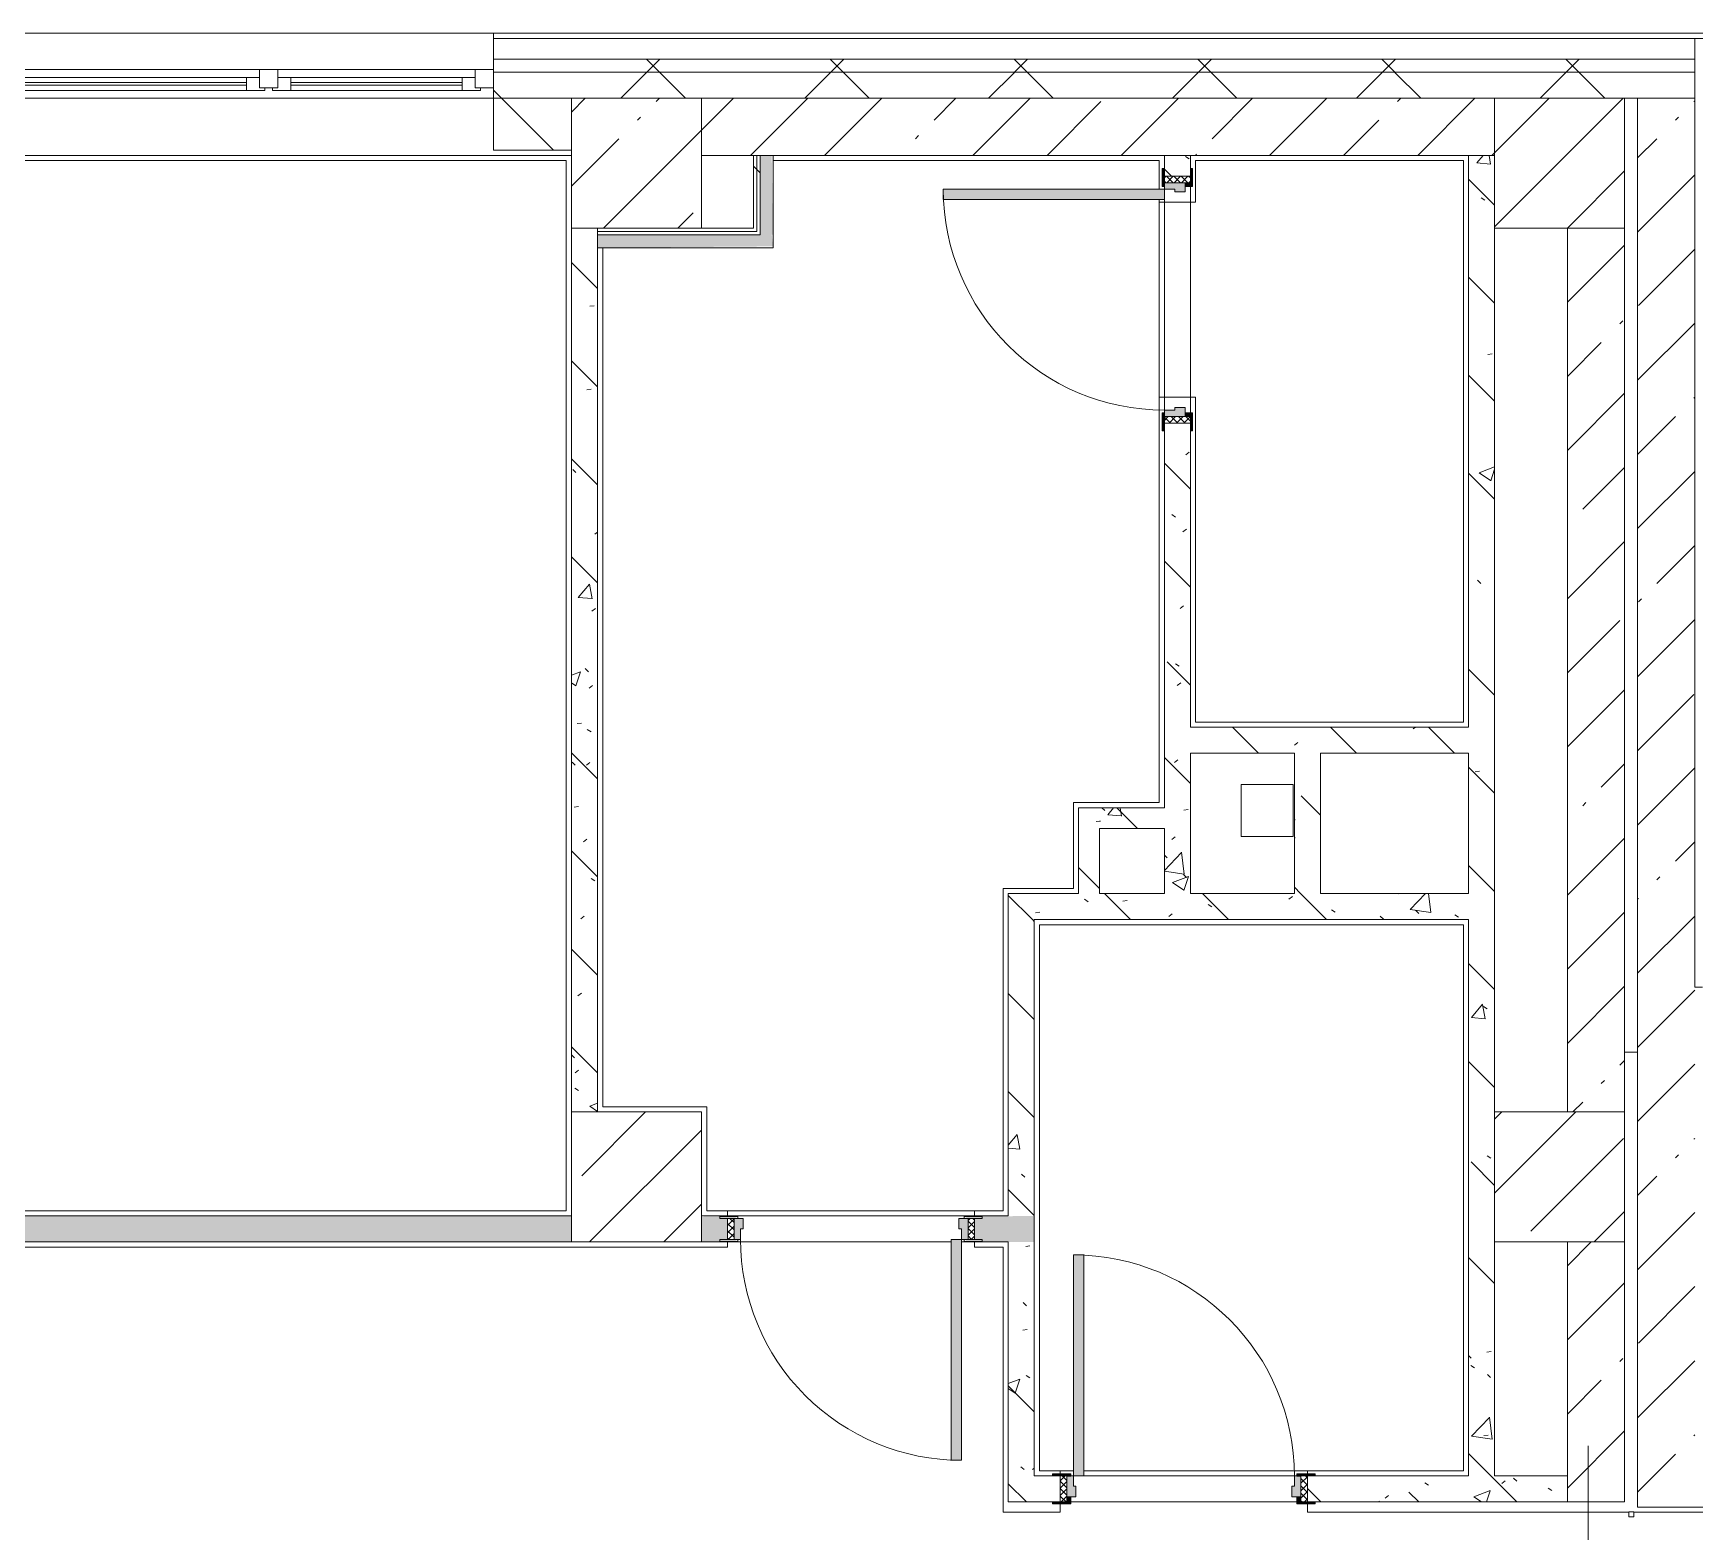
# Model space of a CAD drawing. Header units: millimetres. Extents: x -3708 to 187246, y -8553 to 29000.
# Drawn here: x 138816 to 145206, y 21585 to 27350 of the extents above; entities that cross this region are included whole.
import ezdxf

# ---------------------------------------------------------------- set-up
doc = ezdxf.new("R2010")
doc.units = ezdxf.units.MM
for name, color, linetype, lineweight, true_color in [('A-DOOR-4', 7, 'Continuous', 5, 0xaaaaaa), ('A-DOOR-5', 7, 'Continuous', 5, 0xe2e2e2), ('A-DOOR-FRAM-3', 7, 'Continuous', 5, 0xe2e2e2), ('A-DOOR-FRAM-4', 7, 'Continuous', 5, 0xaaaaaa), ('A-FLOR-1', 7, 'Continuous', 5, 0xaaaaaa), ('I-WALL-1', 7, 'Continuous', 5, 0xe7e7e7), ('I-WALL-5', 7, 'Continuous', 5, 0x787878)]:
    doc.layers.add(name, color=color, linetype=linetype, lineweight=lineweight, true_color=true_color)
for name, color, linetype, lineweight in [('A-GLAZ-2', 7, 'Continuous', 5), ('A-WALL', 7, 'Continuous', 9), ('A-WALL-2', 7, 'Continuous', 5), ('I-WALL-3', 7, 'Continuous', 5), ('S-COLS-2', 7, 'Continuous', 5), ('Оси', 7, 'Continuous', 9)]:
    doc.layers.add(name, color=color, linetype=linetype, lineweight=lineweight)
pattern_1 = [(45, (60236.27, 0), (-285.1231, 285.1231), []), (45, (60521.4, 0), (-285.1231, 285.1231), [504.031, -100.806, 16.764, -84.042])]
pattern_2 = [(135, (1826.41, 114.685), (-14.14214, -14.14214), []), (225, (1826.41, 114.685), (14.14214, -14.14214), [])]
pattern_3 = [(45, (-296.384, 114.685), (-14.1421, 14.1421), []), (135, (-296.384, 114.685), (-14.1421, -14.1421), [])]
pattern_4 = [(135, (60236.3, 0), (-377.1708, -377.1708), [533.4, -88.9, 17.78, -88.9]), (135, (60236.3, 376.94), (-377.1708, -377.1708), []), (50, (60236.27, 0), (637.6445, -55.7866), [66.675, -733.425]), (355, (60236.3, 0), (-123.3494, 668.699), [53.34, -586.74]), (100.451, (60289.4, -4.65), (514.299, 612.908), [56.665, -623.315]), (46.184, (60236.3, 177.8), (948.7764, -147.15), [100.012, -1100.137]), (96.636, (60315.3, 165.5), (830.909, 865.997), [84.998, -934.973]), (351.184, (60236.3, 177.8), (830.918, 865.988), [80.01, -880.11]), (21, (60325.17, 133.35), (530.6506, -357.9283), [66.675, -733.425]), (326, (60325.2, 133.35), (216.308, 644.6585), [53.34, -586.74]), (71.451, (60369.4, 103.5), (746.9596, 286.7243), [56.665, -623.315]), (37.5, (60236.27, 0), (10.81053, 295.9426), [16.764, -562.864, 16.764, -578.866, -588.962]), (37.5, (60236.27, 0), (10.81053, 295.9426), [-1175.258, 16.764, -572.198]), (7.5, (60236.27, 0), (233.8692, 350.6318), [16.764, -322.834, 16.764, -549.529, -224.472]), (7.5, (60236.27, 0), (233.8692, 350.6318), [-905.891, 16.764, -207.708]), (327.5, (60038.03, 0), (474.5678, -20.0513), [16.764, -205.486, 16.764, -676.656, -920.115]), (327.5, (60038.03, 0), (474.5678, -20.0513), [-915.67, 16.764, -903.351]), (317.5, (59949.13, 0), (518.4522, 88.9934), [16.764, -272.161, 16.764, -443.738, -653.415]), (317.5, (59949.13, 0), (518.4522, 88.9934), [-749.427, 16.764, -636.651])]
pattern_5 = [(45, (60236.27, 0), (-353.5534, 353.5534), []), (135, (60236.27, 0), (-353.5534, -353.5534), [])]
pattern_6 = [(45, (60236.3, 0), (-530.33, 530.33), []), (135, (60236.3, 0), (-530.33, -530.33), [])]

# ---------------------------------------------------------------- blocks, each defined once
blk = doc.blocks.new('BSC_Колонна _Прямоугольная - 500х500-23287078-1_7_1_птичка')
at = {"layer": 'S-COLS-2'}
h = blk.add_hatch(dxfattribs=at)
h.set_pattern_fill('FP_113', color=256, style=0, pattern_type=2)
h.set_pattern_definition([(45, (-84450, -22950), (-285.1231, 285.1231), []), (45, (-84164.88, -22950), (-285.1231, 285.1231), [504.031, -100.806, 16.764, -84.042])])
h.paths.add_polyline_path([(-250, -250), (250, -250), (250, 250), (-250, 250), (-250, 49.6)])
for p, q in [((250, 250), (-250, 250)), ((-250, 250), (-250, -250)), ((250, -250), (250, 250)), ((-250, -250), (250, -250))]:
    blk.add_line(p, q, dxfattribs=at)
blk = doc.blocks.new('110_Дверь_СКБ_1Ст_Внутренняя1 - Д-9_ ДОО_Дв_950x2100h_Цеха_ ПУИ_ Помещение персонала_ Моечные_ Тамбур-18976848-1_7_1_птичка')
at = {"layer": 'A-DOOR-4'}
h = blk.add_hatch(dxfattribs=at)
h.set_pattern_fill('FP_129', color=256, style=0, pattern_type=2)
h.set_pattern_definition(pattern_2)
h.paths.add_polyline_path([(462.5, 40), (462.5, -40), (487.5, -40), (487.5, 40)])
at = {"layer": 'A-DOOR-5'}
h = blk.add_hatch(color=256, dxfattribs=at)
h.paths.add_polyline_path([(517.5, 48), (447.5, 48), (462.5, 40), (517.5, 41.1)])
h.paths.add_polyline_path([(-437.5, 48), (-492.5, 48), (-492.5, 40), (-437.5, 40), (-422.5, 48)])
h = blk.add_hatch(color=256, dxfattribs=at)
h.paths.add_polyline_path([(437.5, 40), (437.5, 0), (427.5, 0), (427.5, -40), (462.5, -40), (462.5, 40), (447.5, 40)])
h.paths.add_polyline_path([(-422.5, 40), (-437.5, 40), (-437.5, -40), (-402.5, -40), (-402.5, 0), (-412.5, 0), (-412.5, 40)])
h = blk.add_hatch(color=256, dxfattribs=at)
h.paths.add_polyline_path([(462.5, -40), (447.5, -48), (517.5, -48), (512.3, -40), (487.5, -40)])
h.paths.add_polyline_path([(-437.5, -40), (-492.5, -40), (-492.5, -48), (-422.5, -48)])
at = {"layer": 'A-DOOR-FRAM-3'}
blk.add_hatch(color=256, dxfattribs=at).paths.add_polyline_path([(-372.5, 890), (-412.5, 890), (-412.5, 40), (-372.5, 40), (-372.5, 750.9)])
at = {"layer": 'A-DOOR-FRAM-4'}
h = blk.add_hatch(dxfattribs=at)
h.set_pattern_fill('FP_130', color=256, style=0, pattern_type=2)
h.set_pattern_definition(pattern_3)
h.paths.add_polyline_path([(-462.5, 40), (-462.5, -40), (-437.5, -40), (-437.5, 40)])
at = {"layer": 'A-DOOR-4'}
for p, q in [((-412.5, 890), (-412.5, 40)), ((-372.5, 890), (-412.5, 890)), ((-372.5, 40), (-372.5, 890)), ((-422.5, 48), (-492.5, 48)), ((-492.5, 48), (-492.5, 40)), ((-492.5, 40), (-437.5, 40)), ((-437.5, 40), (-422.5, 40)), ((-422.5, 40), (-422.5, 48)), ((-412.5, 40), (-372.5, 40)), ((517.5, 48), (447.5, 48)), ((447.5, 48), (447.5, 40)), ((447.5, 40), (462.5, 40)), ((462.5, 40), (517.5, 40)), ((517.5, 40), (517.5, 48)), ((-492.5, -40), (-492.5, -48)), ((-437.5, -40), (-492.5, -40)), ((-492.5, -48), (-422.5, -48)), ((-422.5, -40), (-437.5, -40)), ((-422.5, -48), (-422.5, -40)), ((462.5, -40), (447.5, -40)), ((447.5, -40), (447.5, -48)), ((447.5, -48), (517.5, -48)), ((517.5, -40), (462.5, -40)), ((517.5, -48), (517.5, -40))]:
    blk.add_line(p, q, dxfattribs=at)
blk.add_arc((-412.5, 40), 850, 360, 90, dxfattribs=at)
at = {"layer": 'A-DOOR-FRAM-4'}
for p, q in [((-437.5, 40), (-462.5, 40)), ((-462.5, 40), (-462.5, -40)), ((-412.5, 40), (-437.5, 40)), ((-437.5, 40), (-437.5, -40)), ((-437.5, -40), (-437.5, 40)), ((-412.5, 0), (-412.5, 40)), ((-402.5, 0), (-412.5, 0)), ((-402.5, -40), (-402.5, 0)), ((437.5, 0), (427.5, 0)), ((427.5, 0), (427.5, -40)), ((437.5, 40), (437.5, 0)), ((462.5, 40), (437.5, 40)), ((462.5, -40), (462.5, 40)), ((487.5, 40), (462.5, 40)), ((462.5, 40), (462.5, -40)), ((487.5, -40), (487.5, 40)), ((-462.5, -40), (-437.5, -40)), ((-437.5, -40), (-402.5, -40)), ((427.5, -40), (462.5, -40)), ((462.5, -40), (487.5, -40))]:
    blk.add_line(p, q, dxfattribs=at)
blk = doc.blocks.new('110_Дверь_СКБ_1Ст_Внутренняя1 - Д-7_п__950x2100h_Туалет-32105350-1_7_1_птичка')
at = {"layer": 'A-DOOR-4'}
h = blk.add_hatch(dxfattribs=at)
h.set_pattern_fill('FP_129', color=256, style=0, pattern_type=2)
h.set_pattern_definition(pattern_2)
h.paths.add_polyline_path([(463.3, -50), (487.5, -50), (487.5, 50), (462.5, 50), (462.5, -50)])
at = {"layer": 'A-DOOR-5'}
h = blk.add_hatch(color=256, dxfattribs=at)
h.paths.add_polyline_path([(451.3, -30), (462.5, -30), (462.5, 50), (437.5, 50), (437.5, 10), (427.5, 10), (427.5, -30), (437.5, -30)])
h.paths.add_polyline_path([(-437.5, -30), (-402.5, -30), (-402.5, 10), (-412.5, 10), (-412.5, 50), (-437.5, 50)])
at = {"layer": 'A-DOOR-FRAM-3'}
for points in [[(-372.5, 50), (-372.5, 900), (-412.5, 900), (-412.5, 50)], [(-437.5, 50), (-422.5, 50), (-422.5, 58), (-492.5, 58), (-492.5, 50), (-462.5, 50)], [(517.5, 50), (517.5, 58), (447.5, 58), (447.5, 50), (492.2, 50)], [(-492.5, -58), (-422.5, -58), (-422.5, -50), (-492.5, -50)], [(-422.5, -50), (-422.5, -30), (-437.5, -30), (-437.5, -50)], [(462.5, -50), (462.5, -30), (447.5, -30), (447.5, -50)], [(488.6, -58), (517.5, -58), (517.5, -50), (447.5, -50), (447.5, -58), (487.5, -58)]]:
    blk.add_hatch(color=256, dxfattribs=at).paths.add_polyline_path(points)
at = {"layer": 'A-DOOR-FRAM-4'}
h = blk.add_hatch(dxfattribs=at)
h.set_pattern_fill('FP_130', color=256, style=0, pattern_type=2)
h.set_pattern_definition(pattern_3)
h.paths.add_polyline_path([(-462.5, -50), (-437.5, -50), (-437.5, 50), (-462.5, 50)])
at = {"layer": 'A-DOOR-4'}
for p, q in [((-412.5, 900), (-412.5, 50)), ((-372.5, 900), (-412.5, 900)), ((-372.5, 50), (-372.5, 900)), ((-412.5, 50), (-372.5, 50))]:
    blk.add_line(p, q, dxfattribs=at)
blk.add_arc((-412.5, 50), 850, 360, 90, dxfattribs=at)
at = {"layer": 'A-DOOR-FRAM-4'}
for p, q in [((-422.5, 58), (-492.5, 58)), ((-492.5, 58), (-492.5, 50)), ((-492.5, 50), (-422.5, 50)), ((-437.5, 50), (-462.5, 50)), ((-462.5, 50), (-462.5, -50)), ((-412.5, 50), (-437.5, 50)), ((-437.5, 50), (-437.5, -30)), ((-437.5, -50), (-437.5, 50)), ((-422.5, 50), (-437.5, 50)), ((-437.5, 50), (-437.5, 49)), ((-437.5, 49), (-422.5, 49)), ((-422.5, 50), (-422.5, 58)), ((-422.5, 49), (-422.5, 50)), ((-412.5, 10), (-412.5, 50)), ((-402.5, 10), (-412.5, 10)), ((-402.5, -30), (-402.5, 10)), ((437.5, 10), (427.5, 10)), ((427.5, 10), (427.5, -30)), ((437.5, 50), (437.5, 10)), ((462.5, 50), (437.5, 50)), ((517.5, 58), (447.5, 58)), ((447.5, 58), (447.5, 50)), ((462.5, 50), (447.5, 50)), ((447.5, 50), (447.5, 49)), ((447.5, 50), (517.5, 50)), ((447.5, 49), (462.5, 49)), ((462.5, -30), (462.5, 50)), ((487.5, 50), (462.5, 50)), ((462.5, 50), (462.5, -50)), ((462.5, 49), (462.5, 50)), ((487.5, -50), (487.5, 50)), ((517.5, 50), (517.5, 58)), ((-422.5, -50), (-492.5, -50)), ((-492.5, -50), (-492.5, -58)), ((-492.5, -58), (-422.5, -58)), ((-462.5, -50), (-437.5, -50)), ((-437.5, -30), (-402.5, -30)), ((-422.5, -30), (-437.5, -30)), ((-437.5, -30), (-437.5, -50)), ((-437.5, -50), (-422.5, -50)), ((-422.5, -50), (-422.5, -30)), ((-422.5, -58), (-422.5, -50)), ((427.5, -30), (462.5, -30)), ((462.5, -30), (447.5, -30)), ((447.5, -30), (447.5, -50)), ((447.5, -50), (462.5, -50)), ((517.5, -50), (447.5, -50)), ((447.5, -50), (447.5, -58)), ((447.5, -58), (517.5, -58)), ((462.5, -50), (462.5, -30)), ((462.5, -50), (487.5, -50)), ((517.5, -58), (517.5, -50))]:
    blk.add_line(p, q, dxfattribs=at)
blk = doc.blocks.new('110_Дверь_СКБ_1Ст_Внутренняя1 - Д-7_л__950x2100h_Туалет-32089464-1_7_1_птичка')
at = {"layer": 'A-DOOR-4'}
h = blk.add_hatch(dxfattribs=at)
h.set_pattern_fill('FP_129', color=256, style=0, pattern_type=2)
h.set_pattern_definition(pattern_2)
h.paths.add_polyline_path([(462.5, -50), (487.5, -50), (487.5, 50), (462.5, 50)])
at = {"layer": 'A-DOOR-5'}
h = blk.add_hatch(color=256, dxfattribs=at)
h.paths.add_polyline_path([(-437.5, -30), (-402.5, -30), (-402.5, 10), (-412.5, 10), (-412.5, 50), (-437.5, 50)])
h.paths.add_polyline_path([(427.5, 10), (427.5, -30), (462.5, -30), (462.5, 50), (437.5, 50), (437.5, 10)])
at = {"layer": 'A-DOOR-FRAM-3'}
for points in [[(397.5, 70), (397.5, 50), (437.5, 50), (437.5, 900), (397.5, 900), (397.5, 90)], [(-492.5, 50), (-422.5, 50), (-422.5, 58), (-492.5, 58)], [(447.5, 58), (447.5, 50), (517.5, 50), (517.5, 58), (462.5, 58)], [(-492.5, -50), (-492.5, -58), (-422.5, -58), (-422.5, -50), (-462.5, -50)], [(-437.5, -50), (-422.5, -50), (-422.5, -30), (-437.5, -30)], [(447.5, -50), (462.5, -50), (462.5, -30), (447.5, -30)], [(447.5, -58), (517.5, -58), (517.5, -50), (447.5, -50)]]:
    blk.add_hatch(color=256, dxfattribs=at).paths.add_polyline_path(points)
at = {"layer": 'A-DOOR-FRAM-4'}
h = blk.add_hatch(dxfattribs=at)
h.set_pattern_fill('FP_130', color=256, style=0, pattern_type=2)
h.set_pattern_definition(pattern_3)
h.paths.add_polyline_path([(-462.5, -50), (-437.5, -50), (-437.5, 50), (-462.5, 50)])
at = {"layer": 'A-DOOR-4'}
for p, q in [((437.5, 900), (397.5, 900)), ((397.5, 900), (397.5, 50)), ((437.5, 50), (437.5, 900)), ((397.5, 50), (437.5, 50))]:
    blk.add_line(p, q, dxfattribs=at)
blk.add_arc((437.5, 50), 850, 90, 180, dxfattribs=at)
at = {"layer": 'A-DOOR-FRAM-4'}
for p, q in [((-422.5, 58), (-492.5, 58)), ((-492.5, 58), (-492.5, 50)), ((-492.5, 50), (-422.5, 50)), ((-437.5, 50), (-462.5, 50)), ((-462.5, 50), (-462.5, -50)), ((-412.5, 50), (-437.5, 50)), ((-437.5, 50), (-437.5, -30)), ((-437.5, -50), (-437.5, 50)), ((-422.5, 50), (-437.5, 50)), ((-437.5, 50), (-437.5, 49)), ((-437.5, 49), (-422.5, 49)), ((-422.5, 50), (-422.5, 58)), ((-422.5, 49), (-422.5, 50)), ((-412.5, 10), (-412.5, 50)), ((-402.5, 10), (-412.5, 10)), ((-402.5, -30), (-402.5, 10)), ((437.5, 10), (427.5, 10)), ((427.5, 10), (427.5, -30)), ((437.5, 50), (437.5, 10)), ((462.5, 50), (437.5, 50)), ((517.5, 58), (447.5, 58)), ((447.5, 58), (447.5, 50)), ((462.5, 50), (447.5, 50)), ((447.5, 50), (447.5, 49)), ((447.5, 50), (517.5, 50)), ((447.5, 49), (462.5, 49)), ((462.5, -30), (462.5, 50)), ((487.5, 50), (462.5, 50)), ((462.5, 50), (462.5, -50)), ((462.5, 49), (462.5, 50)), ((487.5, -50), (487.5, 50)), ((517.5, 50), (517.5, 58)), ((-422.5, -50), (-492.5, -50)), ((-492.5, -50), (-492.5, -58)), ((-492.5, -58), (-422.5, -58)), ((-462.5, -50), (-437.5, -50)), ((-437.5, -30), (-402.5, -30)), ((-422.5, -30), (-437.5, -30)), ((-437.5, -30), (-437.5, -50)), ((-437.5, -50), (-422.5, -50)), ((-422.5, -50), (-422.5, -30)), ((-422.5, -58), (-422.5, -50)), ((427.5, -30), (462.5, -30)), ((462.5, -30), (447.5, -30)), ((447.5, -30), (447.5, -50)), ((447.5, -50), (462.5, -50)), ((517.5, -50), (447.5, -50)), ((447.5, -50), (447.5, -58)), ((447.5, -58), (517.5, -58)), ((462.5, -50), (462.5, -30)), ((462.5, -50), (487.5, -50)), ((517.5, -58), (517.5, -50))]:
    blk.add_line(p, q, dxfattribs=at)
blk = doc.blocks.new('120_Окно_СКБ_2Ст - 120_Окно_СКБ_2Ст 3100х2500 _мал_створка слева_ 2-19089248-1_7_1_птичка')
at = {"layer": 'A-GLAZ-2'}
for p, q in [((-1550, -75), (-1550, -5)), ((-1550, -5), (-1480, -5)), ((1550, -5), (-1550, -5)), ((-1480, -5), (-1480, -75)), ((650, -35), (-1480, -35)), ((-1480, -35), (-1480, -75)), ((-1430, -85), (-1430, -35)), ((-1430, -55), (600, -55)), ((600, -85), (600, -35)), ((650, -75), (650, -5)), ((650, -5), (720, -5)), ((650, -75), (650, -35)), ((720, -5), (720, -75)), ((1480, -35), (720, -35)), ((720, -35), (720, -75)), ((770, -85), (770, -35)), ((770, -55), (1430, -55)), ((1430, -85), (1430, -35)), ((1480, -75), (1480, -5)), ((1480, -5), (1550, -5)), ((1480, -75), (1480, -35)), ((1550, -5), (1550, -75)), ((-1480, -75), (-1550, -75)), ((-1550, -75), (-1500, -75)), ((-1480, -75), (-1500, -75)), ((-1500, -75), (-1500, -85)), ((-1500, -85), (670, -85)), ((670, -85), (-1500, -85)), ((600, -65), (-1430, -65)), ((720, -75), (650, -75)), ((670, -75), (650, -75)), ((670, -75), (700, -75)), ((670, -85), (670, -75)), ((720, -75), (700, -75)), ((700, -75), (700, -85)), ((700, -85), (1500, -85)), ((1500, -85), (700, -85)), ((1430, -65), (770, -65)), ((1550, -75), (1480, -75)), ((1500, -75), (1480, -75)), ((1500, -75), (1550, -75)), ((1500, -85), (1500, -75))]:
    blk.add_line(p, q, dxfattribs=at)
blk = doc.blocks.new('BSC_Колонна _Прямоугольная - 500х500-V164-1_7_1_птичка')
at = {"layer": 'S-COLS-2'}
h = blk.add_hatch(dxfattribs=at)
h.set_pattern_fill('FP_184', color=256, style=0, pattern_type=2)
h.set_pattern_definition([(45, (-80900, -22950), (-285.1231, 285.1231), []), (45, (-80614.88, -22950), (-285.1231, 285.1231), [504.031, -100.806, 16.764, -84.042])])
h.paths.add_polyline_path([(-117.2, -250), (250, -250), (250, 250), (-250, 250), (-250, -250)])
for p, q in [((250, 250), (-250, 250)), ((-250, 250), (-250, -250)), ((250, -250), (250, 250)), ((-250, -250), (250, -250))]:
    blk.add_line(p, q, dxfattribs=at)

msp = doc.modelspace()

# ---------------------------------------------------------------- hatches: boundary and pattern name
at = {"layer": 'A-WALL-2'}
h = msp.add_hatch(dxfattribs=at)
h.set_pattern_fill('FP_111', color=256, style=0, pattern_type=2)
h.set_pattern_definition(pattern_5)
h.paths.add_polyline_path([(144735.5, 27200), (145206.3, 27200), (145206.3, 27250), (140586.3, 27250), (140586.3, 27200), (143806.4, 27200)])
h.paths.add_polyline_path([(137302.6, 27200), (137486.3, 27200), (137486.3, 27250), (136586.3, 27250), (136586.3, 27200), (136986.3, 27200)])
h.paths.add_polyline_path([(130546.3, 27200), (131046.3, 27200), (131046.3, 27250), (128446.3, 27250), (128446.3, 27200), (129869.7, 27200)])
h.paths.add_polyline_path([(133586.2, 27200), (134486.3, 27200), (134486.3, 27250), (133146.3, 27250), (133146.3, 27200)])
h.paths.add_polyline_path([(127346.3, 27200), (127346.3, 27250), (126396.3, 27250), (126396.3, 27200), (127082.4, 27200)])
h.paths.add_polyline_path([(120996.3, 27200), (121296.3, 27200), (121296.3, 27250), (120241.3, 27250), (120241.3, 27200), (120578.6, 27200)])
h.paths.add_polyline_path([(117941.3, 27200), (117941.3, 27250), (117096.3, 27250), (117096.3, 27200), (117791.3, 27200)])
h.paths.add_polyline_path([(114096.3, 27200), (114996.3, 27200), (114996.3, 27250), (114096.3, 27250), (114096.3, 27210)])
h.paths.add_polyline_path([(108996.3, 27200), (108996.3, 27250), (107896.3, 27250), (107896.3, 27200), (108500.2, 27200)])
h.paths.add_polyline_path([(111287.5, 27200), (111996.3, 27200), (111996.3, 27250), (111096.3, 27250), (111096.3, 27200)])
h.paths.add_polyline_path([(102996.3, 27200), (104796.3, 27200), (104796.3, 27250), (102396.3, 27250), (102396.3, 27200), (102925.5, 27200)])
h = msp.add_hatch(dxfattribs=at)
h.set_pattern_fill('FP_111', color=256, style=0, pattern_type=2)
h.set_pattern_definition(pattern_5)
h.paths.add_polyline_path([(129869.7, 27100), (131046.3, 27100), (131046.3, 27200), (128446.3, 27200), (128446.3, 27110), (128478.3, 27110), (128478.3, 27102), (128940.6, 27100)])
h.paths.add_polyline_path([(111287.5, 27100), (111996.3, 27100), (111996.3, 27200), (111096.3, 27200), (111096.3, 27100)])
h.paths.add_polyline_path([(144735.5, 27100), (145206.3, 27100), (145201.7, 27200), (140586.3, 27198.1), (140586.3, 27100), (144336.3, 27100)])
h.paths.add_polyline_path([(114096.3, 27100), (114996.3, 27100), (114996.3, 27200), (114096.3, 27200), (114096.3, 27140)])
h.paths.add_polyline_path([(117586.3, 27100), (117941.3, 27100), (117941.3, 27200), (117096.3, 27200), (117096.3, 27100)])
h.paths.add_polyline_path([(108996.3, 27100), (108996.3, 27200), (107896.3, 27200), (107896.3, 27100), (108500.2, 27100)])
h.paths.add_polyline_path([(120241.3, 27100), (121296.3, 27100), (121296.3, 27200), (120241.3, 27200), (120241.3, 27140)])
h.paths.add_polyline_path([(126396.3, 27100), (127314.3, 27102), (127314.3, 27110), (127346.3, 27110), (127346.3, 27200), (126396.3, 27200), (126396.3, 27140)])
h.paths.add_polyline_path([(137486.3, 27100), (137486.3, 27200), (136586.3, 27200), (136586.3, 27100), (137302.6, 27100)])
h.paths.add_polyline_path([(102925.5, 27100), (104796.3, 27100), (104796.3, 27200), (102396.3, 27200), (102396.3, 27100)])
h.paths.add_polyline_path([(133776.3, 27100), (134486.3, 27100), (134486.3, 27200), (133146.3, 27200), (133146.3, 27100), (133586.2, 27100)])
h = msp.add_hatch(dxfattribs=at)
h.set_pattern_fill('FP_93', color=256, style=0, pattern_type=2)
h.set_pattern_definition([(135, (60236.27, 0), (-176.7767, -176.7767), [])])
h.paths.add_polyline_path([(121296.3, 26900), (121296.3, 27100), (120996.3, 27100), (120996.3, 26900)])
h.paths.add_polyline_path([(103505.4, 26900), (104796.3, 26900), (104796.3, 27100), (102996.3, 27100), (102996.3, 26900), (103016.3, 26900)])
h.paths.add_polyline_path([(140886.3, 26900), (140886.3, 27100), (140586.3, 27100), (140586.3, 26900)])
h.paths.add_polyline_path([(107896.3, 26900), (108396.3, 26900), (108396.3, 27100), (107896.3, 27100), (107896.3, 27043)])
h.paths.add_polyline_path([(111096.3, 26900), (111996.3, 26900), (111996.3, 27100), (111096.3, 27100), (111096.3, 26925)])
h.paths.add_polyline_path([(136664.5, 26900), (136986.3, 26900), (136986.3, 27100), (136586.3, 27100), (136586.3, 26900)])
h.paths.add_polyline_path([(114096.3, 26900), (114396.3, 26900), (114396.3, 27100), (114096.3, 27100), (114096.3, 26969.4)])
h.paths.add_polyline_path([(117096.3, 26900), (117941.3, 26900), (117941.3, 27100), (117096.3, 27100), (117096.3, 27043)])
h.paths.add_polyline_path([(134486.3, 26900), (134486.3, 27100), (134276.3, 27100), (134276.3, 26900)])
h.paths.add_polyline_path([(133776.3, 26900), (133776.3, 27100), (133146.3, 27100), (133146.3, 26900), (133586.2, 26900)])
h.paths.add_polyline_path([(120396.3, 26900), (120396.3, 27100), (120241.3, 27100), (120241.3, 26900)])
h.paths.add_polyline_path([(130546.3, 26900), (130546.3, 27100), (128442.3, 27100), (128446.3, 26900), (129869.7, 26900)])
h.paths.add_polyline_path([(126996.3, 26900), (127296.3, 26900), (127296.3, 27100), (126996.3, 27100), (126996.3, 27091.9)])
at = {"layer": 'I-WALL-1'}
for points in [[(141611.3, 26575), (141661.3, 26575), (141656.3, 26880), (141611.3, 26880), (141611.3, 26587.5)], [(141019.1, 26525), (141661.3, 26530), (141656.3, 26575), (140986.3, 26575), (140986.3, 26525), (141009.4, 26525)]]:
    msp.add_hatch(color=256, dxfattribs=at).paths.add_polyline_path(points)
at = {"layer": 'I-WALL-3'}
h = msp.add_hatch(dxfattribs=at)
h.set_pattern_fill('FP_92', color=256, style=0, pattern_type=2)
h.set_pattern_definition(pattern_1)
h.paths.add_polyline_path([(143806.4, 26880), (144436.3, 26880), (144436.3, 27100), (141386.3, 27100), (141386.3, 26880), (143286.3, 26880)])
h = msp.add_hatch(dxfattribs=at)
h.set_pattern_fill('FP_92', color=256, style=0, pattern_type=2)
h.set_pattern_definition(pattern_1)
h.paths.add_polyline_path([(145106.3, 21680), (145206.3, 21680), (145206.3, 27100), (144986.3, 27100), (144986.3, 21680)])
h = msp.add_hatch(dxfattribs=at)
h.set_pattern_fill('FP_203', color=256, style=0, pattern_type=2)
h.set_pattern_definition(pattern_6)
h.paths.add_polyline_path([(141598.8, 26600), (141598.8, 26880), (141586.3, 26880), (141586.3, 26600)])
h = msp.add_hatch(dxfattribs=at)
h.set_pattern_fill('FP_203', color=256, style=0, pattern_type=2)
h.set_pattern_definition(pattern_6)
h.paths.add_polyline_path([(141609, 26587.5), (141611.3, 26587.5), (141611.3, 26880), (141598.8, 26880), (141598.8, 26587.5)])
h = msp.add_hatch(dxfattribs=at)
h.set_pattern_fill('FP_92', color=256, style=0, pattern_type=2)
h.set_pattern_definition(pattern_1)
h.paths.add_polyline_path([(144735.5, 23200), (144936.3, 23200), (144936.3, 26600), (144716.3, 26600), (144716.3, 23200), (144725.1, 23200)])
h = msp.add_hatch(dxfattribs=at)
h.set_pattern_fill('FP_92', color=256, style=0, pattern_type=2)
h.set_pattern_definition(pattern_1)
h.paths.add_polyline_path([(144782.8, 21700), (144936.3, 21700), (144936.3, 22700), (144716.3, 22700), (144716.3, 21700), (144735.5, 21700)])
at = {"layer": 'I-WALL-5'}
h = msp.add_hatch(dxfattribs=at)
h.set_pattern_fill('FP_122', color=256, style=0, pattern_type=2)
h.set_pattern_definition(pattern_4)
h.paths.add_polyline_path([(143166.3, 23940), (143266.3, 23940), (143266.3, 25850), (143166.3, 25850), (143166.3, 24040)])
h.paths.add_polyline_path([(143166.3, 26800), (143266.3, 26800), (143266.3, 26880), (143166.3, 26880), (143166.3, 26830)])
h = msp.add_hatch(dxfattribs=at)
h.set_pattern_fill('FP_122', color=256, style=0, pattern_type=2)
h.set_pattern_definition(pattern_4)
h.paths.add_polyline_path([(144436.3, 21800), (144436.3, 26880), (144336.3, 26880), (144336.3, 21800)])
h = msp.add_hatch(dxfattribs=at)
h.set_pattern_fill('FP_122', color=256, style=0, pattern_type=2)
h.set_pattern_definition(pattern_4)
h.paths.add_polyline_path([(140886.3, 23200), (140986.3, 23200), (140986.3, 26600), (140886.3, 26600), (140886.3, 23220)])
h = msp.add_hatch(dxfattribs=at)
h.set_pattern_fill('FP_122', color=256, style=0, pattern_type=2)
h.set_pattern_definition(pattern_4)
h.paths.add_polyline_path([(143538.4, 24580), (144336.3, 24580), (144336.3, 24680), (143266.3, 24680), (143266.3, 24580), (143528.4, 24580)])
h = msp.add_hatch(dxfattribs=at)
h.set_pattern_fill('FP_122', color=256, style=0, pattern_type=2)
h.set_pattern_definition(pattern_4)
h.paths.add_polyline_path([(143666.3, 24040), (143766.3, 24040), (143766.3, 24580), (143666.3, 24580), (143666.3, 24124.4)])
h = msp.add_hatch(dxfattribs=at)
h.set_pattern_fill('FP_122', color=256, style=0, pattern_type=2)
h.set_pattern_definition(pattern_4)
h.paths.add_polyline_path([(142900.4, 24040), (142916.3, 24040), (142916.3, 24370), (142836.3, 24370), (142836.3, 24040), (142877.3, 24040)])
h = msp.add_hatch(dxfattribs=at)
h.set_pattern_fill('FP_122', color=256, style=0, pattern_type=2)
h.set_pattern_definition(pattern_4)
h.paths.add_polyline_path([(142916.3, 24290), (143166.3, 24290), (143166.3, 24370), (142916.3, 24370)])
h = msp.add_hatch(dxfattribs=at)
h.set_pattern_fill('FP_122', color=256, style=0, pattern_type=2)
h.set_pattern_definition(pattern_4)
h.paths.add_polyline_path([(142766.8, 23940), (143166.3, 23940), (143162.1, 24040), (142566.3, 24040), (142566.3, 23940), (142687.3, 23940)])
h = msp.add_hatch(dxfattribs=at)
h.set_pattern_fill('FP_122', color=256, style=0, pattern_type=2)
h.set_pattern_definition(pattern_4)
h.paths.add_polyline_path([(143295, 23940), (144336.3, 23940), (144336.3, 24040), (143266.3, 24040), (143266.3, 23940)])
h = msp.add_hatch(dxfattribs=at)
h.set_pattern_fill('FP_122', color=256, style=0, pattern_type=2)
h.set_pattern_definition(pattern_4)
h.paths.add_polyline_path([(142566.3, 22800), (142666.3, 22800), (142666.3, 23940), (142566.3, 23940), (142566.3, 22820)])
h = msp.add_hatch(dxfattribs=at)
h.set_pattern_fill('FP_122', color=256, style=0, pattern_type=2)
h.set_pattern_definition(pattern_4)
h.paths.add_polyline_path([(140886.3, 22700), (140886.3, 22800), (138686.3, 22800), (138686.3, 22700), (140841.3, 22700)])
h.paths.add_polyline_path([(141486.3, 22700), (141486.3, 22702), (141456.3, 22702), (141456.3, 22710), (141486.3, 22710), (141486.3, 22790), (141456.3, 22790), (141456.3, 22798), (141386.3, 22796.4), (141386.3, 22700), (141465.5, 22700)])
h.paths.add_polyline_path([(137572.6, 22700), (137586.3, 22700), (137586.3, 22800), (137486.3, 22800), (137486.3, 22700), (137556.3, 22700)])
h.paths.add_polyline_path([(142436.3, 22700), (142666.3, 22700), (142666.3, 22800), (142466.3, 22798), (142466.3, 22790), (142436.3, 22790), (142436.3, 22710), (142466.3, 22710), (142466.3, 22702), (142436.3, 22702)])
h.paths.add_polyline_path([(136011.1, 22700), (136986.3, 22700), (136986.3, 22800), (135981.1, 22800), (135981.1, 22700)])
h.paths.add_polyline_path([(134851.1, 22700), (134881.1, 22700), (134881.1, 22800), (134276.3, 22800), (134276.3, 22700), (134296.3, 22700)])
h.paths.add_polyline_path([(128546.3, 22700), (129346.3, 22700), (129346.3, 22800), (128546.3, 22800)])
h.paths.add_polyline_path([(133776.3, 22700), (133776.3, 22800), (131046.3, 22800), (131046.3, 22700), (133586.2, 22700)])
h.paths.add_polyline_path([(130546.3, 22700), (130546.3, 22800), (130446.3, 22800), (130446.3, 22700), (130526.3, 22700)])
h = msp.add_hatch(dxfattribs=at)
h.set_pattern_fill('FP_122', color=256, style=0, pattern_type=2)
h.set_pattern_definition(pattern_4)
h.paths.add_polyline_path([(142666.3, 21800), (142666.3, 22700), (142566.3, 22700), (142566.3, 21800)])
h = msp.add_hatch(dxfattribs=at)
h.set_pattern_fill('FP_122', color=256, style=0, pattern_type=2)
h.set_pattern_definition(pattern_4)
h.paths.add_polyline_path([(143716.3, 21700), (144716.3, 21700), (144716.3, 21800), (143716.3, 21800)])
h.paths.add_polyline_path([(142566.3, 21700), (142766.3, 21700), (142766.3, 21800), (142566.3, 21800)])
at = {"layer": 'S-COLS-2'}
h = msp.add_hatch(dxfattribs=at)
h.set_pattern_fill('FP_92', color=256, style=0, pattern_type=2)
h.set_pattern_definition(pattern_1)
h.paths.add_polyline_path([(141019.1, 26600), (141386.3, 26600), (141386.3, 27100), (140886.3, 27100), (140886.3, 26600), (141006.3, 26600)])
h = msp.add_hatch(dxfattribs=at)
h.set_pattern_fill('FP_92', color=256, style=0, pattern_type=2)
h.set_pattern_definition(pattern_1)
h.paths.add_polyline_path([(144694.8, 26600), (144936.3, 26600), (144936.3, 27100), (144436.3, 27100), (144436.3, 26600), (144656.9, 26600)])

# ---------------------------------------------------------------- linework, layer by layer
at = {"layer": 'A-FLOR-1'}
for p, q in [((140866.3, 26860), (137506.3, 26860)), ((140866.3, 22820), (140866.3, 26860)), ((143146.3, 26860), (141661.3, 26860)), ((143146.3, 26750), (143146.3, 26860)), ((144316.3, 26860), (143286.3, 26860)), ((143286.3, 26860), (143286.3, 26700)), ((144316.3, 24700), (144316.3, 26860)), ((143146.3, 24390), (143146.3, 26710)), ((143286.3, 26700), (143146.3, 26700)), ((141006.3, 26525), (141006.3, 23220)), ((143146.3, 25950), (143286.3, 25950)), ((143286.3, 25950), (143286.3, 24700)), ((143286.3, 24700), (144316.3, 24700)), ((143461.4, 24459.9), (143661.4, 24459.9)), ((143461.4, 24259.9), (143461.4, 24459.9)), ((143661.4, 24459.9), (143661.4, 24259.9)), ((142816.3, 24060), (142816.3, 24390)), ((142816.3, 24390), (143146.3, 24390)), ((143661.4, 24259.9), (143461.4, 24259.9)), ((142546.3, 22820), (142546.3, 24060)), ((142546.3, 24060), (142816.3, 24060)), ((144316.3, 23920), (142686.3, 23920)), ((142686.3, 23920), (142686.3, 21820)), ((144316.3, 21820), (144316.3, 23920)), ((144986.3, 23430), (144936.3, 23430)), ((141006.3, 23220), (141406.3, 23220)), ((141406.3, 23220), (141406.3, 22820)), ((137676.3, 22820), (140866.3, 22820)), ((141406.3, 22820), (142546.3, 22820)), ((141486.3, 22820), (141486.3, 22800)), ((142436.3, 22800), (142436.3, 22820)), ((141486.3, 22700), (141486.3, 22680)), ((142436.3, 22680), (142436.3, 22700)), ((141486.3, 22680), (138686.3, 22680)), ((142546.3, 22680), (142436.3, 22680)), ((142546.3, 21660), (142546.3, 22680)), ((142686.3, 21820), (142816.3, 21820)), ((142766.3, 21820), (142766.3, 21808)), ((142856.3, 21820), (144316.3, 21820)), ((143716.3, 21808), (143716.3, 21820)), ((142766.3, 21692), (142766.3, 21660)), ((143716.3, 21660), (143716.3, 21692)), ((142766.3, 21660), (142546.3, 21660)), ((144952.3, 21660), (143716.3, 21660)), ((145670.9, 21660), (144972.3, 21660))]:
    msp.add_line(p, q, dxfattribs=at)
at = {"layer": 'A-WALL'}
for p, q in [((145359.3, 27330), (140586.3, 27330)), ((145206.3, 27100), (145206.3, 27330)), ((145206.3, 27250), (140586.3, 27250)), ((145206.3, 27200), (140586.3, 27200)), ((140886.3, 27100), (140586.3, 27100)), ((140586.3, 27100), (140886.3, 27100)), ((141661.3, 26880), (141586.3, 26880)), ((141598.8, 26880), (141598.8, 26587.5)), ((141611.3, 26880), (141611.3, 26575)), ((143266.3, 26880), (143166.3, 26880)), ((144336.3, 26880), (144436.3, 26880)), ((141598.8, 26587.5), (140986.3, 26587.5)), ((141611.3, 26575), (140986.3, 26575)), ((144716.3, 21800), (144716.3, 21700))]:
    msp.add_line(p, q, dxfattribs=at)
at = {"layer": 'A-WALL-2'}
for p, q in [((145206.3, 27350), (137486.3, 27350)), ((140586.3, 27350), (140586.3, 27100)), ((145364.3, 27350), (145206.3, 27350)), ((140586.3, 27100), (136986.3, 27100)), ((140586.3, 27100), (140586.3, 26900)), ((140886.3, 26900), (140886.3, 27100)), ((140886.3, 27100), (145206.3, 27100)), ((145206.3, 27100), (145206.3, 23680)), ((140586.3, 26900), (140886.3, 26900)), ((145206.3, 23680), (145236.3, 23680)), ((144972.3, 21662), (144952.3, 21662)), ((144952.3, 21662), (144952.3, 21642)), ((144952.3, 21642), (144972.3, 21642)), ((144972.3, 21642), (144972.3, 21662))]:
    msp.add_line(p, q, dxfattribs=at)
at = {"layer": 'I-WALL-3'}
for p, q in [((137486.3, 27100), (140586.3, 27100)), ((144436.3, 27100), (141386.3, 27100)), ((141386.3, 27100), (141386.3, 26880)), ((144436.3, 23200), (144436.3, 27100)), ((144986.3, 27100), (144986.3, 21680)), ((145206.3, 27100), (144986.3, 27100)), ((140886.3, 26880), (137486.3, 26880)), ((141386.3, 26880), (141586.3, 26880)), ((141586.3, 26880), (141586.3, 26600)), ((141661.3, 26880), (143166.3, 26880)), ((141661.3, 26525), (141661.3, 26880)), ((143166.3, 26880), (143166.3, 26830)), ((143266.3, 26830), (143266.3, 26880)), ((143266.3, 26880), (144336.3, 26880)), ((144336.3, 26880), (144336.3, 24680)), ((143266.3, 26760), (143266.3, 25890)), ((143166.3, 25900), (143166.3, 26710)), ((140886.3, 26600), (140886.3, 23200)), ((141586.3, 26600), (140886.3, 26600)), ((140986.3, 26600), (140986.3, 23200)), ((144716.3, 26600), (144716.3, 23200)), ((144936.3, 26600), (144716.3, 26600)), ((144936.3, 23200), (144936.3, 26600)), ((140986.3, 26525), (141661.3, 26525)), ((143166.3, 25820), (143166.3, 24370)), ((143266.3, 24680), (143266.3, 25820)), ((144336.3, 24680), (143266.3, 24680)), ((143266.3, 24040), (143266.3, 24580)), ((143266.3, 24580), (143666.3, 24580)), ((143666.3, 24580), (143666.3, 24040)), ((143766.3, 24580), (144336.3, 24580)), ((143766.3, 24040), (143766.3, 24580)), ((144336.3, 24580), (144336.3, 24040)), ((143166.3, 24370), (142836.3, 24370)), ((142836.3, 24370), (142836.3, 24040)), ((142916.3, 24290), (143166.3, 24290)), ((142916.3, 24040), (142916.3, 24290)), ((143166.3, 24290), (143166.3, 24040)), ((142836.3, 24040), (142566.3, 24040)), ((142566.3, 24040), (142566.3, 22800)), ((143166.3, 24040), (142916.3, 24040)), ((143666.3, 24040), (143266.3, 24040)), ((144336.3, 24040), (143766.3, 24040)), ((142666.3, 23940), (144336.3, 23940)), ((142666.3, 22800), (142666.3, 23940)), ((144336.3, 23940), (144336.3, 21800)), ((140886.3, 22800), (138716.3, 22800)), ((141386.3, 22800), (142566.3, 22800)), ((142666.3, 21800), (142666.3, 22800)), ((138716.3, 22700), (140886.3, 22700)), ((142346.3, 22700), (141386.3, 22700)), ((142386.3, 22700), (142566.3, 22700)), ((142566.3, 22700), (142566.3, 21700)), ((144436.3, 21800), (144436.3, 22700)), ((144716.3, 22700), (144716.3, 21800)), ((144936.3, 21700), (144936.3, 22700)), ((142736.3, 21800), (142666.3, 21800)), ((142856.3, 21800), (143666.3, 21800)), ((144336.3, 21800), (143746.3, 21800)), ((144716.3, 21800), (144436.3, 21800)), ((142566.3, 21700), (142736.3, 21700)), ((143676.3, 21700), (142806.3, 21700)), ((143746.3, 21700), (144936.3, 21700)), ((144986.3, 21680), (145640.9, 21680))]:
    msp.add_line(p, q, dxfattribs=at)
at = {"layer": 'S-COLS-2'}
for p, q in [((141386.3, 27100), (140886.3, 27100)), ((140886.3, 27100), (140886.3, 26600)), ((141386.3, 26600), (141386.3, 27100)), ((144936.3, 27100), (144436.3, 27100)), ((144436.3, 27100), (144436.3, 26600)), ((144936.3, 26600), (144936.3, 27100)), ((140886.3, 26600), (141386.3, 26600)), ((144436.3, 26600), (144936.3, 26600))]:
    msp.add_line(p, q, dxfattribs=at)
at = {"layer": 'Оси'}
msp.add_line((144796.3, 10029.8), (144796.3, 21915.1), dxfattribs=at)

# ---------------------------------------------------------------- block references
at = {"layer": 'A-DOOR-4'}
for name, p, rotation in [('110_Дверь_СКБ_1Ст_Внутренняя1 - Д-7_л__950x2100h_Туалет-32089464-1_7_1_птичка', (143216.3, 26312.5), 90), ('110_Дверь_СКБ_1Ст_Внутренняя1 - Д-9_ ДОО_Дв_950x2100h_Цеха_ ПУИ_ Помещение персонала_ Моечные_ Тамбур-18976848-1_7_1_птичка', (141973.8, 22750), 180)]:
    msp.add_blockref(name, p, dxfattribs=dict(at, rotation=rotation))
msp.add_blockref('110_Дверь_СКБ_1Ст_Внутренняя1 - Д-7_п__950x2100h_Туалет-32105350-1_7_1_птичка', (143228.8, 21750), dxfattribs=at)
at = {"layer": 'A-GLAZ-2'}
msp.add_blockref('120_Окно_СКБ_2Ст - 120_Окно_СКБ_2Ст 3100х2500 _мал_створка слева_ 2-19089248-1_7_1_птичка', (139036.3, 27215), dxfattribs=at)
at = {"layer": 'S-COLS-2'}
for name, p in [('BSC_Колонна _Прямоугольная - 500х500-V164-1_7_1_птичка', (141136.3, 22950)), ('BSC_Колонна _Прямоугольная - 500х500-23287078-1_7_1_птичка', (144686.3, 22950))]:
    msp.add_blockref(name, p, dxfattribs=at)

doc.saveas('drawing.dxf')
